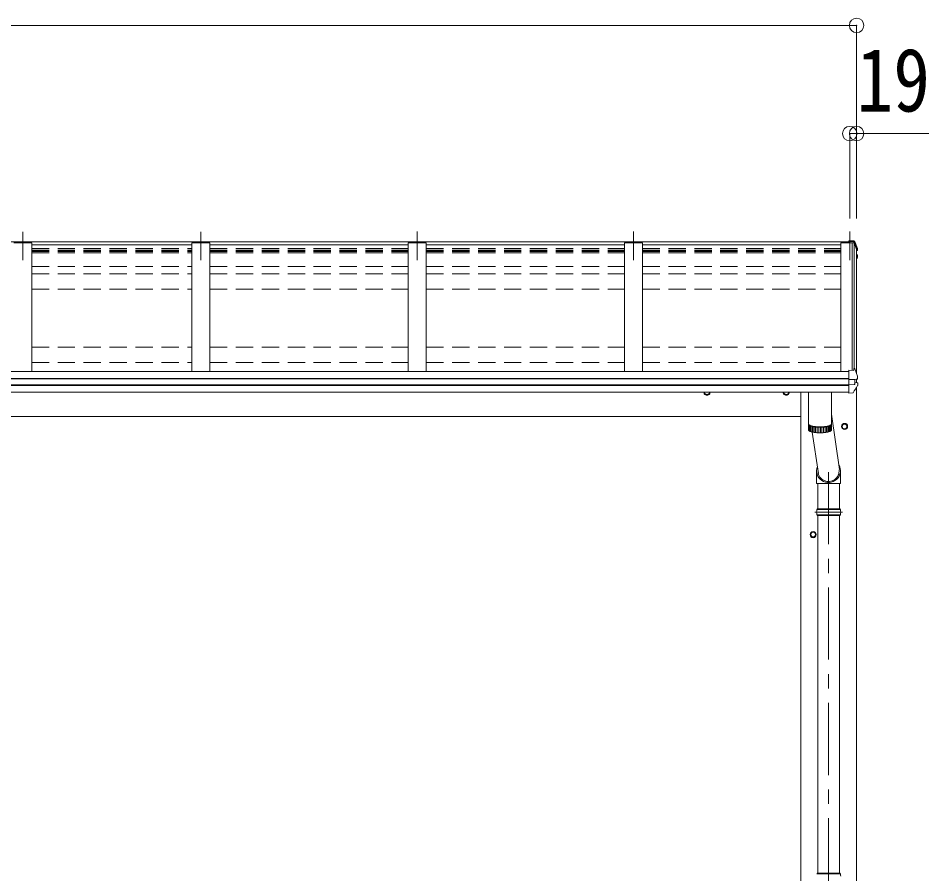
# Model space of a CAD drawing. Units: millimetres at full size, sheet at 1:40; details may follow other scales. Extents: x -11243 to 11243, y -7760 to 7760.
# Drawn here: x -4691 to -2165, y -2576 to -203 of the extents above; entities that cross this region are included whole.
import ezdxf
from ezdxf.enums import TextEntityAlignment as Align

# ---------------------------------------------------------------- set-up
doc = ezdxf.new("R2010")
doc.units = ezdxf.units.MM
doc.header["$LTSCALE"] = 40
doc.header["$PDMODE"] = 32
doc.header["$PDSIZE"] = 40
doc.linetypes.add('CHAIN1', pattern=[8, 5, -1, 1, -1])
doc.linetypes.add('DASHED1', pattern=[1.8, 1.2, -0.6])
for name, color, linetype, lineweight in [('0-1_本体', 5, 'CHAIN1', 9), ('0-3_ELV2', 4, 'Continuous', 9), ('0-6_OTH_LINE', 6, 'Continuous', 9), ('0-9_OUTLINE', 7, 'Continuous', 9)]:
    doc.layers.add(name, color=color, linetype=linetype, lineweight=lineweight)
doc.styles.add('ＭＳ ゴシック', font='')
doc.styles.get('ＭＳ ゴシック').set_extended_font_data('MS Gothic')

msp = doc.modelspace()

# ---------------------------------------------------------------- linework, layer by layer
at = {"layer": '0-1_本体'}
for p, q in [((-4678.51, -794.75), (-4678.51, -874.01)), ((-4184.51, -794.75), (-4184.51, -874.01)), ((-3584.51, -794.36), (-3584.51, -873.62)), ((-2984.51, -794.36), (-2984.51, -873.62)), ((-2384.51, -794.36), (-2384.51, -873.62)), ((-2443.01, -1461.83), (-2443.01, -3606.45))]:
    msp.add_line(p, q, dxfattribs=at)
at = {"layer": '0-3_ELV2'}
for p, q in [((-7466.51, -822.64), (-2384.51, -822.64)), ((-4653.51, -825.92), (-4703.51, -825.92)), ((-4653.51, -825.92), (-4653.51, -1182.18)), ((-4653.51, -831.32), (-4209.51, -831.32)), ((-4209.51, -825.92), (-4209.51, -1182.18)), ((-4159.51, -825.92), (-4209.51, -825.92)), ((-4159.51, -825.92), (-4159.51, -1182.18)), ((-4159.51, -831.32), (-3609.51, -831.32)), ((-3609.51, -825.92), (-3609.51, -1182.18)), ((-3559.51, -825.92), (-3609.51, -825.92)), ((-3559.51, -825.92), (-3559.51, -1182.18)), ((-3559.51, -831.32), (-3009.51, -831.32)), ((-3009.51, -825.92), (-3009.51, -1182.18)), ((-2959.51, -825.92), (-3009.51, -825.92)), ((-2959.51, -825.92), (-2959.51, -1182.18)), ((-2959.51, -831.32), (-2409.51, -831.32)), ((-2409.51, -825.92), (-2409.51, -1182.18)), ((-2387.51, -819.78), (-2373.35, -820.55)), ((-2387.51, -822.64), (-2387.51, -819.78)), ((-2387.51, -822.21), (-2373.31, -823.01)), ((-2384.51, -822.64), (-2387.51, -822.64)), ((-2384.51, -825.92), (-2384.51, -822.64)), ((-2384.51, -822.64), (-2384.51, -825.86)), ((-2384.51, -824.88), (-2373.68, -825.48)), ((-2373.68, -825.86), (-2384.51, -825.86)), ((-2378.21, -1179.6), (-2378.21, -825.92)), ((-2373.68, -825.48), (-2373.31, -823.01)), ((-2373.68, -825.48), (-2373.68, -825.91)), ((-2373.62, -825.91), (-2373.53, -825.35)), ((-2373.53, -825.35), (-2373.53, -825.7)), ((-2373.31, -823.01), (-2373.31, -824.21)), ((-2373.31, -824.21), (-2372.2, -824.27)), ((-2372.51, -826.23), (-2372.51, -1174.23)), ((-2370.71, -821.76), (-2366.46, -832.37)), ((-2370.71, -825.33), (-2369.71, -827.82)), ((-2369.71, -827.82), (-2368.73, -830.31)), ((-2368.73, -830.31), (-2367.76, -832.82)), ((-2367.76, -832.82), (-2366.8, -835.32)), ((-2366.46, -832.37), (-2363.12, -841.31)), ((-2366.8, -835.32), (-2365.86, -837.83)), ((-2365.86, -837.83), (-2364.93, -840.35)), ((-2365.51, -844.47), (-2365.51, -1188.75)), ((-2365.51, -845.5), (-2364.95, -845.39)), ((-2365.51, -845.85), (-2364.95, -845.74)), ((-2364.09, -847.1), (-2365.51, -847.37)), ((-2364.93, -840.35), (-2364.02, -842.87)), ((-2364.02, -842.87), (-2363.11, -845.39)), ((-2363.12, -841.31), (-2363.05, -841.59)), ((-2363.05, -841.59), (-2363.05, -841.65)), ((-2363.05, -841.65), (-2363.04, -841.75)), ((-2363.04, -841.75), (-2363.04, -841.81)), ((-2363.04, -841.81), (-2363.04, -845.82)), ((-2365.51, -859.16), (-2364.38, -859.3)), ((-2365.51, -863.17), (-2363.69, -863.53)), ((-2364.66, -864.86), (-2365.51, -864.7)), ((-2364.27, -867.98), (-2365.51, -870.11)), ((-2362.81, -865.44), (-2364.27, -867.98)), ((-2362.68, -860.42), (-2362.67, -860.48)), ((-2362.67, -860.43), (-2362.64, -860.61)), ((-2362.64, -860.61), (-2362.64, -860.75)), ((-2362.64, -860.75), (-2362.64, -864.8)), ((-7463.51, -1182.18), (-2387.51, -1182.18)), ((-2387.51, -1179.15), (-2373.51, -1179.83)), ((-2387.51, -1242.63), (-2387.51, -1179.15)), ((-2373.51, -1174.18), (-2371.75, -1174.27)), ((-2373.51, -1179.83), (-2373.51, -1174.18)), ((-2370.87, -1174.9), (-2369.84, -1177.48)), ((-2369.84, -1177.48), (-2368.82, -1180.06)), ((-2368.82, -1180.06), (-2367.81, -1182.66)), ((-2367.81, -1182.66), (-2366.82, -1185.25)), ((-2366.82, -1185.25), (-2365.84, -1187.86)), ((-7463.51, -1201.7), (-2387.51, -1201.7)), ((-7463.51, -1202.61), (-2387.51, -1202.61)), ((-2387.51, -1204.46), (-2372.72, -1204.56)), ((-2371.31, -1204.49), (-2371.46, -1204.51)), ((-2371.07, -1204.46), (-2371.31, -1204.49)), ((-2371.07, -1204.47), (-2364.69, -1203.67)), ((-2370.51, -1204.4), (-2370.51, -1218.19)), ((-2370.51, -1212.18), (-2363.28, -1213.58)), ((-2366.29, -1203.76), (-2365.05, -1203.71)), ((-2365.84, -1187.86), (-2364.88, -1190.47)), ((-2365.51, -1203.78), (-2365.51, -1213.15)), ((-2365.05, -1203.71), (-2363.82, -1203.53)), ((-2364.88, -1190.47), (-2363.93, -1193.08)), ((-2363.93, -1193.08), (-2363, -1195.7)), ((-2363.81, -1203.53), (-2363.82, -1203.53)), ((-2363.81, -1203.53), (-2363.74, -1203.52)), ((-2363, -1195.7), (-2362.95, -1195.91)), ((-2362.95, -1195.91), (-2362.94, -1196.03)), ((-2362.94, -1202.54), (-2362.94, -1196.03)), ((-7463.51, -1219.84), (-2387.51, -1219.84)), ((-7463.51, -1221.81), (-2387.51, -1221.81)), ((-2387.51, -1218.32), (-2372.72, -1218.12)), ((-2366.01, -1227.24), (-2366.01, -4357.74)), ((-2362.47, -1221.09), (-2362.47, -1214.56)), ((-7463.51, -1239.83), (-2387.51, -1239.83)), ((-2787, -1243.78), (-2787, -1239.83)), ((-2780.5, -1247.53), (-2787, -1243.78)), ((-2780.5, -1247.53), (-2774, -1243.78)), ((-2774, -1243.78), (-2774, -1239.83)), ((-2567.01, -1243.78), (-2567.01, -1239.83)), ((-2560.51, -1247.53), (-2567.01, -1243.78)), ((-2560.51, -1247.53), (-2554.01, -1243.78)), ((-2554.01, -1243.78), (-2554.01, -1239.83)), ((-2520.01, -1239.83), (-2520.01, -4357.74)), ((-2387.51, -1242.63), (-2375.93, -1242)), ((-2375.14, -1241.53), (-2375.15, -1241.55)), ((-7331.01, -1307.74), (-2520.01, -1307.74)), ((-2405.51, -1331.27), (-2399.01, -1327.52)), ((-2405.51, -1338.78), (-2405.51, -1331.27)), ((-2392.51, -1331.27), (-2399.01, -1327.52)), ((-2392.51, -1338.78), (-2392.51, -1331.27)), ((-2399.01, -1342.53), (-2405.51, -1338.78)), ((-2399.01, -1342.53), (-2392.51, -1338.78)), ((-2492.51, -1631.27), (-2486.01, -1627.52)), ((-2492.51, -1638.78), (-2492.51, -1631.27)), ((-2486.01, -1642.53), (-2492.51, -1638.78)), ((-2479.51, -1631.27), (-2486.01, -1627.52)), ((-2486.01, -1642.53), (-2479.51, -1638.78)), ((-2479.51, -1638.78), (-2479.51, -1631.27))]:
    msp.add_line(p, q, dxfattribs=at)
at = {"layer": '0-3_ELV2', "linetype": 'DASHED1'}
for p, q in [((-4653.51, -841.44), (-4209.51, -841.44)), ((-4653.51, -846.28), (-4209.51, -846.28)), ((-4653.51, -847.82), (-4209.51, -847.82)), ((-4653.51, -849.78), (-4209.51, -849.78)), ((-4653.51, -853.55), (-4209.51, -853.55)), ((-4159.51, -841.44), (-3609.51, -841.44)), ((-4159.51, -846.28), (-3609.51, -846.28)), ((-4159.51, -847.82), (-3609.51, -847.82)), ((-4159.51, -849.78), (-3609.51, -849.78)), ((-4159.51, -853.55), (-3609.51, -853.55)), ((-3559.51, -841.44), (-3009.51, -841.44)), ((-3559.51, -846.28), (-3009.51, -846.28)), ((-3559.51, -847.82), (-3009.51, -847.82)), ((-3559.51, -849.78), (-3009.51, -849.78)), ((-3559.51, -853.55), (-3009.51, -853.55)), ((-2959.51, -841.44), (-2409.51, -841.44)), ((-2959.51, -846.28), (-2409.51, -846.28)), ((-2959.51, -847.82), (-2409.51, -847.82)), ((-2959.51, -849.78), (-2409.51, -849.78)), ((-2959.51, -853.55), (-2409.51, -853.55)), ((-4653.51, -890.86), (-4209.51, -890.86)), ((-4159.51, -890.86), (-3609.51, -890.86)), ((-3559.51, -890.86), (-3009.51, -890.86)), ((-2959.51, -890.86), (-2409.51, -890.86)), ((-4653.51, -912.01), (-4209.51, -912.01)), ((-4159.51, -912.01), (-3609.51, -912.01)), ((-3559.51, -912.01), (-3009.51, -912.01)), ((-2959.51, -912.01), (-2409.51, -912.01)), ((-4653.51, -954.53), (-4209.51, -954.53)), ((-4159.51, -954.53), (-3609.51, -954.53)), ((-3559.51, -954.53), (-3009.51, -954.53)), ((-2959.51, -954.53), (-2409.51, -954.53)), ((-4653.51, -1114.8), (-4209.51, -1114.8)), ((-4159.51, -1114.8), (-3609.51, -1114.8)), ((-3559.51, -1114.8), (-3009.51, -1114.8)), ((-2959.51, -1114.8), (-2409.51, -1114.8)), ((-4653.51, -1157.31), (-4209.51, -1157.31)), ((-4159.51, -1157.31), (-3609.51, -1157.31)), ((-3559.51, -1157.31), (-3009.51, -1157.31)), ((-2959.51, -1157.31), (-2409.51, -1157.31))]:
    msp.add_line(p, q, dxfattribs=at)
at = {"layer": '0-3_ELV2'}
for points in [[(-2365.51, -844.47), (-2372.64, -825.92), (-2409.51, -825.92)], [(-2372.34, -825.76), (-2373.53, -825.7), (-2373.31, -824.21)]]:
    msp.add_lwpolyline(points, dxfattribs=at)
for centre, radius in [((-2399.01, -1335.03), 8.5), ((-2399.01, -1335.03), 7.7), ((-2399.01, -1335.03), 6.5), ((-2486.01, -1635.03), 8.5), ((-2486.01, -1635.03), 7.7), ((-2486.01, -1635.03), 6.5)]:
    msp.add_circle(centre, radius, dxfattribs=at)
for centre, radius, start, end in [((-2372.93, -823.13), 2.62, 31.83445, 99.24), ((-2372.35, -826.06), 0.3, 21.99494, 87.04231), ((-2372.28, -825.97), 1.7, 22.00225, 87.0423), ((-2834.45, -1012.32), 498.52, 19.56907, 21.95354), ((-2365, -845.1), 0.3, 280.95393, 327.06409), ((-2365, -845.45), 0.299, 280.88931, 19.51522), ((-2364.34, -845.82), 1.3, 280.88938, 19.44863), ((-2797.28, -616.54), 499.04, 329.90411, 330.14673), ((-2797.28, -616.89), 499.04, 329.90411, 330.14673), ((-2364.72, -865.15), 0.299, 330.19129, 79.12168), ((-2364.39, -861.63), 2.32, 60.30373, 87.34859), ((-2363.94, -860.71), 1.3, 10.02543, 80.23195), ((-2363.93, -864.8), 1.3, 330.27138, 79.1216), ((-2371.8, -1175.27), 1, 22.05378, 87.04045), ((-2363.94, -1202.54), 1, 281.45361, 0), ((-2757.41, -987.39), 459.05, 326.38357, 329.32444), ((-2370.17, -1201.84), 16.37, 265.48312, 268.58725), ((-2363.47, -1214.56), 0.998, 0.05121, 79.086), ((-2363.47, -1221.09), 1, 329.32149, 0), ((-2780.5, -1240.03), 8.5, 178.68472, 1.31528), ((-2780.5, -1240.03), 7.7, 178.54804, 1.45196), ((-2780.5, -1240.03), 6.5, 178.27976, 1.72024), ((-2560.51, -1240.03), 8.5, 178.68482, 1.31518), ((-2560.51, -1240.03), 7.7, 178.54815, 1.45185), ((-2560.51, -1240.03), 6.5, 178.27991, 1.72009), ((-2375.98, -1241), 1, 273.10735, 326.38063)]:
    msp.add_arc(centre, radius, start, end, dxfattribs=at)
for centre, major_axis, ratio, start_param, end_param in [((-2371.36, -1196.94), (-9.96, -2.12), 0.734427, 1.2806875, 1.4059912), ((-2371.36, -1225.72), (-9.97, 1.96), 0.736539, 4.8664216, 4.9917253), ((-2371.51, -1218), (-1, 0.195), 0.067217, 2.8005545, 3.1546872)]:
    msp.add_ellipse(centre, major_axis=major_axis, ratio=ratio, start_param=start_param, end_param=end_param, dxfattribs=at)
at = {"layer": '0-6_OTH_LINE'}
for p, q in [((-7485.51, -222.64), (-2365.51, -222.64)), ((-2365.51, -222.64), (-2365.51, -758.11)), ((-2384.51, -522.64), (-2365.51, -522.64)), ((-2384.51, -522.64), (-2384.51, -758.11)), ((-2365.51, -522.64), (-2165.29, -522.64)), ((-2365.51, -522.64), (-2365.51, -758.11))]:
    msp.add_line(p, q, dxfattribs=at)
for p in [(-2365.51, -222.64), (-2384.51, -522.64), (-2365.51, -522.64)]:
    msp.add_point(p, dxfattribs=at)
at = {"layer": '0-9_OUTLINE'}
for p, q in [((-2499.01, -1239.83), (-2499.01, -1327.94)), ((-2435.01, -1327.94), (-2435.01, -1239.83)), ((-2435.01, -1300.7), (-2413.36, -1453.93)), ((-2499.01, -1327.94), (-2499.01, -1328.08)), ((-2499.01, -1328.08), (-2498.9, -1328.64)), ((-2498.97, -1328.48), (-2499.01, -1329.04)), ((-2499.01, -1328.9), (-2499.01, -1344.36)), ((-2499.01, -1329.04), (-2498.9, -1329.6)), ((-2498.96, -1328.42), (-2498.97, -1328.48)), ((-2498.9, -1328.64), (-2498.64, -1329.19)), ((-2498.9, -1329.6), (-2498.64, -1330.16)), ((-2498.64, -1329.19), (-2498.24, -1329.74)), ((-2498.64, -1330.16), (-2498.24, -1330.71)), ((-2498.43, -1345.91), (-2498.43, -1330.46)), ((-2498.24, -1329.74), (-2497.7, -1330.28)), ((-2498.24, -1330.71), (-2497.7, -1331.25)), ((-2497.7, -1330.28), (-2497.02, -1330.81)), ((-2497.7, -1331.25), (-2497.02, -1331.78)), ((-2497.31, -1330.6), (-2496.86, -1331.07)), ((-2497.2, -1331.64), (-2497.2, -1347.1)), ((-2497.02, -1330.81), (-2496.2, -1331.33)), ((-2497.02, -1331.78), (-2496.2, -1332.3)), ((-2496.86, -1331.07), (-2496.22, -1331.59)), ((-2496.22, -1331.59), (-2495.45, -1332.1)), ((-2496.2, -1331.33), (-2495.25, -1331.83)), ((-2496.2, -1332.3), (-2495.25, -1332.8)), ((-2495.45, -1332.1), (-2494.54, -1332.59)), ((-2495.38, -1348.19), (-2495.38, -1332.73)), ((-2495.25, -1331.83), (-2494.17, -1332.32)), ((-2495.25, -1332.8), (-2494.17, -1333.28)), ((-2494.54, -1332.59), (-2493.5, -1333.07)), ((-2494.17, -1332.32), (-2492.97, -1332.78)), ((-2494.17, -1333.28), (-2492.97, -1333.75)), ((-2493.5, -1333.07), (-2492.34, -1333.53)), ((-2493.02, -1333.73), (-2493.02, -1349.18)), ((-2492.97, -1332.78), (-2491.64, -1333.23)), ((-2492.97, -1333.75), (-2491.64, -1334.19)), ((-2492.34, -1333.53), (-2491.06, -1333.97)), ((-2491.64, -1333.23), (-2490.21, -1333.64)), ((-2491.64, -1334.19), (-2490.21, -1334.61)), ((-2491.06, -1333.97), (-2489.67, -1334.38)), ((-2490.21, -1333.64), (-2488.67, -1334.04)), ((-2490.21, -1334.61), (-2488.67, -1335)), ((-2490.15, -1350.08), (-2490.15, -1334.62)), ((-2489.67, -1334.38), (-2488.17, -1334.77)), ((-2488.67, -1334.04), (-2487.03, -1334.4)), ((-2488.67, -1335), (-2487.03, -1335.37)), ((-2488.17, -1334.77), (-2486.58, -1335.13)), ((-2487.03, -1334.4), (-2485.29, -1334.74)), ((-2487.03, -1335.37), (-2485.29, -1335.7)), ((-2486.83, -1350.86), (-2486.83, -1335.4)), ((-2486.58, -1335.13), (-2484.89, -1335.46)), ((-2485.29, -1334.74), (-2483.48, -1335.04)), ((-2485.29, -1335.7), (-2483.48, -1336.01)), ((-2484.89, -1335.46), (-2483.12, -1335.76)), ((-2483.48, -1335.04), (-2481.59, -1335.31)), ((-2483.48, -1336.01), (-2481.59, -1336.28)), ((-2483.13, -1336.06), (-2483.13, -1351.51)), ((-2483.12, -1335.76), (-2481.28, -1336.03)), ((-2481.59, -1335.31), (-2479.63, -1335.55)), ((-2481.59, -1336.28), (-2479.63, -1336.51)), ((-2481.28, -1336.03), (-2479.36, -1336.26)), ((-2479.63, -1335.55), (-2477.62, -1335.75)), ((-2479.63, -1336.51), (-2477.62, -1336.72)), ((-2479.36, -1336.26), (-2477.39, -1336.46)), ((-2479.11, -1336.57), (-2479.11, -1352.02)), ((-2477.62, -1335.75), (-2475.56, -1335.92)), ((-2477.62, -1336.72), (-2475.56, -1336.89)), ((-2477.39, -1336.46), (-2475.38, -1336.63)), ((-2475.56, -1335.92), (-2473.45, -1336.05)), ((-2475.56, -1336.89), (-2473.45, -1337.02)), ((-2475.38, -1336.63), (-2473.32, -1336.76)), ((-2474.87, -1336.93), (-2474.87, -1352.38)), ((-2473.45, -1336.05), (-2471.32, -1336.14)), ((-2473.45, -1337.02), (-2471.32, -1337.11)), ((-2473.32, -1336.76), (-2471.23, -1336.85)), ((-2471.32, -1336.14), (-2469.17, -1336.2)), ((-2471.32, -1337.11), (-2469.17, -1337.17)), ((-2471.23, -1336.85), (-2469.13, -1336.91)), ((-2470.47, -1337.13), (-2470.47, -1352.59)), ((-2469.17, -1336.2), (-2467.01, -1336.22)), ((-2469.17, -1337.17), (-2467.01, -1337.19)), ((-2469.13, -1336.91), (-2467.01, -1336.93)), ((-2467.01, -1336.22), (-2464.85, -1336.2)), ((-2467.01, -1336.93), (-2464.9, -1336.91)), ((-2467.01, -1337.19), (-2464.85, -1337.17)), ((-2466.01, -1337.18), (-2466.01, -1352.63)), ((-2464.9, -1336.91), (-2462.79, -1336.85)), ((-2464.85, -1336.2), (-2462.7, -1336.14)), ((-2464.85, -1337.17), (-2462.7, -1337.11)), ((-2462.79, -1336.85), (-2460.71, -1336.76)), ((-2462.7, -1336.14), (-2460.57, -1336.05)), ((-2462.7, -1337.11), (-2460.57, -1337.02)), ((-2461.57, -1337.06), (-2461.57, -1352.51)), ((-2460.71, -1336.76), (-2458.65, -1336.63)), ((-2460.57, -1336.05), (-2458.47, -1335.92)), ((-2460.57, -1337.02), (-2458.47, -1336.89)), ((-2458.65, -1336.63), (-2456.63, -1336.46)), ((-2458.47, -1335.92), (-2456.41, -1335.75)), ((-2458.47, -1336.89), (-2456.41, -1336.72)), ((-2457.24, -1336.78), (-2457.24, -1352.24)), ((-2456.63, -1336.46), (-2454.66, -1336.26)), ((-2456.41, -1335.75), (-2454.39, -1335.55)), ((-2456.41, -1336.72), (-2454.39, -1336.51)), ((-2454.66, -1336.26), (-2452.75, -1336.03)), ((-2454.39, -1335.55), (-2452.44, -1335.31)), ((-2454.39, -1336.51), (-2452.44, -1336.28)), ((-2453.1, -1336.36), (-2453.1, -1351.81)), ((-2452.75, -1336.03), (-2450.91, -1335.76)), ((-2452.44, -1335.31), (-2450.55, -1335.04)), ((-2452.44, -1336.28), (-2450.55, -1336.01)), ((-2450.91, -1335.76), (-2449.14, -1335.46)), ((-2450.55, -1335.04), (-2448.73, -1334.74)), ((-2450.55, -1336.01), (-2448.73, -1335.7)), ((-2449.23, -1335.78), (-2449.23, -1351.24)), ((-2449.14, -1335.46), (-2447.45, -1335.13)), ((-2448.73, -1334.74), (-2447, -1334.4)), ((-2448.73, -1335.7), (-2447, -1335.37)), ((-2447.45, -1335.13), (-2445.85, -1334.77)), ((-2447, -1334.4), (-2445.36, -1334.04)), ((-2447, -1335.37), (-2445.36, -1335)), ((-2445.85, -1334.77), (-2444.36, -1334.38)), ((-2445.72, -1335.08), (-2445.72, -1350.54)), ((-2445.36, -1334.04), (-2443.82, -1333.64)), ((-2445.36, -1335), (-2443.82, -1334.61)), ((-2444.36, -1334.38), (-2442.97, -1333.97)), ((-2443.82, -1333.64), (-2442.38, -1333.23)), ((-2443.82, -1334.61), (-2442.38, -1334.19)), ((-2442.97, -1333.97), (-2441.69, -1333.53)), ((-2442.61, -1334.26), (-2442.61, -1349.71)), ((-2442.38, -1333.23), (-2441.06, -1332.78)), ((-2442.38, -1334.19), (-2441.06, -1333.75)), ((-2441.69, -1333.53), (-2440.53, -1333.07)), ((-2441.06, -1332.78), (-2439.86, -1332.32)), ((-2441.06, -1333.75), (-2439.86, -1333.28)), ((-2440.53, -1333.07), (-2439.49, -1332.59)), ((-2439.99, -1333.34), (-2439.99, -1348.79)), ((-2439.86, -1332.32), (-2438.78, -1331.83)), ((-2439.86, -1333.28), (-2438.78, -1332.8)), ((-2439.49, -1332.59), (-2438.58, -1332.1)), ((-2438.78, -1331.83), (-2437.82, -1331.33)), ((-2438.78, -1332.8), (-2437.82, -1332.3)), ((-2438.58, -1332.1), (-2437.8, -1331.59)), ((-2437.89, -1332.33), (-2437.89, -1347.79)), ((-2437.82, -1331.33), (-2437.01, -1330.81)), ((-2437.82, -1332.3), (-2437.01, -1331.78)), ((-2437.8, -1331.59), (-2437.16, -1331.07)), ((-2437.16, -1331.07), (-2436.72, -1330.6)), ((-2437.01, -1330.81), (-2436.32, -1330.28)), ((-2437.01, -1331.78), (-2436.32, -1331.25)), ((-2436.37, -1331.28), (-2436.37, -1346.74)), ((-2436.32, -1330.28), (-2435.78, -1329.74)), ((-2436.32, -1331.25), (-2435.78, -1330.71)), ((-2435.78, -1329.74), (-2435.38, -1329.19)), ((-2435.78, -1330.71), (-2435.38, -1330.16)), ((-2435.38, -1329.19), (-2435.13, -1328.64)), ((-2435.38, -1330.16), (-2435.13, -1329.6)), ((-2435.13, -1328.64), (-2435.02, -1328.08)), ((-2435.13, -1329.6), (-2435.02, -1329.04)), ((-2435.05, -1328.48), (-2435.07, -1328.42)), ((-2435.02, -1329.04), (-2435.05, -1328.48)), ((-2435.02, -1328.08), (-2435.01, -1327.94)), ((-2435.01, -1344.36), (-2435.01, -1328.9)), ((-2499.01, -1344.36), (-2499.01, -1344.5)), ((-2499.01, -1344.5), (-2498.9, -1345.06)), ((-2498.9, -1345.06), (-2498.64, -1345.61)), ((-2498.64, -1345.61), (-2498.24, -1346.16)), ((-2498.24, -1346.16), (-2497.7, -1346.7)), ((-2497.7, -1346.7), (-2497.02, -1347.23)), ((-2497.02, -1347.23), (-2496.2, -1347.75)), ((-2496.2, -1347.75), (-2495.25, -1348.25)), ((-2495.25, -1348.25), (-2494.17, -1348.74)), ((-2494.17, -1348.74), (-2492.97, -1349.2)), ((-2492.97, -1349.2), (-2491.64, -1349.65)), ((-2491.64, -1349.65), (-2490.21, -1350.06)), ((-2490.21, -1350.06), (-2488.67, -1350.46)), ((-2488.71, -1350.44), (-2471.37, -1465.58)), ((-2488.67, -1350.46), (-2487.03, -1350.82)), ((-2487.03, -1350.82), (-2485.29, -1351.16)), ((-2485.29, -1351.16), (-2483.48, -1351.46)), ((-2483.48, -1351.46), (-2481.59, -1351.73)), ((-2481.59, -1351.73), (-2479.63, -1351.97)), ((-2479.63, -1351.97), (-2477.62, -1352.17)), ((-2477.62, -1352.17), (-2475.56, -1352.34)), ((-2475.56, -1352.34), (-2473.45, -1352.47)), ((-2473.45, -1352.47), (-2471.32, -1352.56)), ((-2471.32, -1352.56), (-2469.17, -1352.62)), ((-2469.17, -1352.62), (-2467.01, -1352.64)), ((-2467.01, -1352.64), (-2464.85, -1352.62)), ((-2464.85, -1352.62), (-2462.7, -1352.56)), ((-2462.7, -1352.56), (-2460.57, -1352.47)), ((-2460.57, -1352.47), (-2458.47, -1352.34)), ((-2458.47, -1352.34), (-2456.41, -1352.17)), ((-2456.41, -1352.17), (-2454.39, -1351.97)), ((-2454.39, -1351.97), (-2452.44, -1351.73)), ((-2452.44, -1351.73), (-2450.55, -1351.46)), ((-2450.55, -1351.46), (-2448.73, -1351.16)), ((-2448.73, -1351.16), (-2447, -1350.82)), ((-2447, -1350.82), (-2445.36, -1350.46)), ((-2445.36, -1350.46), (-2443.82, -1350.06)), ((-2443.82, -1350.06), (-2442.38, -1349.65)), ((-2442.38, -1349.65), (-2441.06, -1349.2)), ((-2441.06, -1349.2), (-2439.86, -1348.74)), ((-2439.86, -1348.74), (-2438.78, -1348.25)), ((-2438.78, -1348.25), (-2437.82, -1347.75)), ((-2437.82, -1347.75), (-2437.01, -1347.23)), ((-2437.01, -1347.23), (-2436.32, -1346.7)), ((-2436.32, -1346.7), (-2435.78, -1346.16)), ((-2435.78, -1346.16), (-2435.38, -1345.61)), ((-2435.38, -1345.61), (-2435.13, -1345.06)), ((-2435.13, -1345.06), (-2435.02, -1344.5)), ((-2435.02, -1344.5), (-2435.01, -1344.36)), ((-2476.4, -1461.32), (-2476.4, -1492.91)), ((-2410.41, -1461.74), (-2410.41, -1492.91)), ((-2410.41, -1492.91), (-2476.4, -1492.91)), ((-2473.01, -1492.91), (-2473.01, -1563.78)), ((-2413.01, -1492.91), (-2413.01, -1563.78)), ((-2475.62, -1565.78), (-2410.41, -1565.78)), ((-2475.01, -1563.78), (-2475.01, -1565.78)), ((-2475.01, -1563.78), (-2411.01, -1563.78)), ((-2411.01, -1563.78), (-2411.01, -1565.78)), ((-2481.01, -1572.78), (-2405.01, -1572.78)), ((-2475.62, -1579.78), (-2410.41, -1579.78)), ((-2475.01, -1579.78), (-2475.01, -1581.78)), ((-2475.01, -1581.78), (-2411.01, -1581.78)), ((-2473.01, -1581.78), (-2473.01, -2573.75)), ((-2413.01, -1581.78), (-2413.01, -2573.75)), ((-2411.01, -1579.78), (-2411.01, -1581.78)), ((-2475.62, -2575.75), (-2410.41, -2575.75)), ((-2475.01, -2573.75), (-2411.01, -2573.75)), ((-2475.01, -2573.75), (-2475.01, -2575.75)), ((-2411.01, -2573.75), (-2411.01, -2575.75))]:
    msp.add_line(p, q, dxfattribs=at)
for centre, start, end in [((-2448.76, -1572.78), 165.38919, 194.61079), ((-2437.26, -1572.78), 0, 14.61083), ((-2437.26, -1572.78), 345.38917, 0), ((-2437.26, -2582.75), 0, 14.61083)]:
    msp.add_arc(centre, 27.75, start, end, dxfattribs=at)
for centre, major_axis, ratio, start_param, end_param in [((-2443.4, -1458.23), (-33, -3.09), 0.972144, 5.8034438, 9.8593375), ((-2443.34, -1458.22), (-2.75, 29.4), 0.995638, 1.5707963, 4.7150999)]:
    msp.add_ellipse(centre, major_axis=major_axis, ratio=ratio, start_param=start_param, end_param=end_param, dxfattribs=at)

# ---------------------------------------------------------------- texts
at = {"layer": '0-6_OTH_LINE', "color": 7, "style": 'ＭＳ ゴシック', "width": 0.85}
msp.add_text('19', height=176, dxfattribs=at).set_placement((-2365.61, -514.23), align=Align.BOTTOM_LEFT)

doc.saveas('drawing.dxf')
